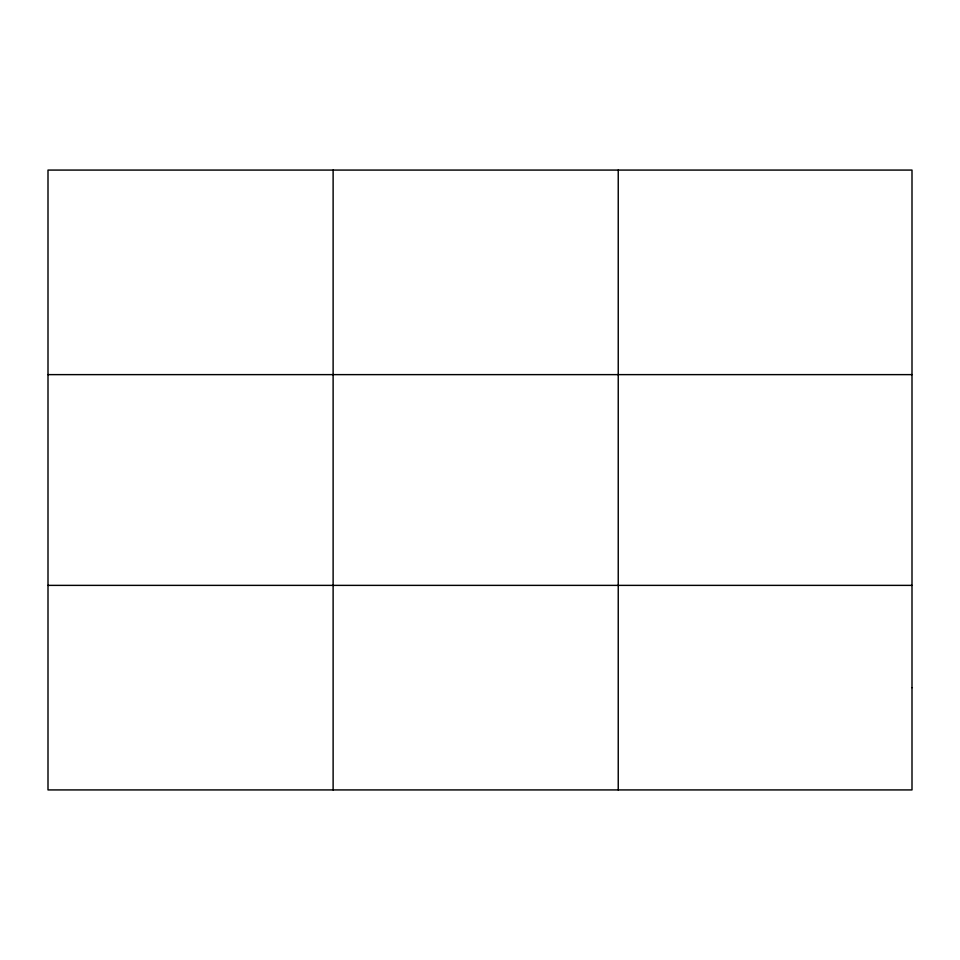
<?xml version="1.0" encoding="UTF-8"?>
<svg xmlns="http://www.w3.org/2000/svg" width="960" height="960" viewBox="0 0 960 960"><rect width="100%" height="100%" fill="white"/><g stroke="black" fill="none" stroke-linecap="round" stroke-linejoin="round"><path stroke-width="1.44" d="M333.12 789.924L333.12 170.076M618.24 789.924L618.24 170.076M48 374.628L912 374.628M48 585.372L912 585.372M912 687.648L912 789.924L48 789.924L48 170.076L912 170.076L912 687.648"/></g></svg>
